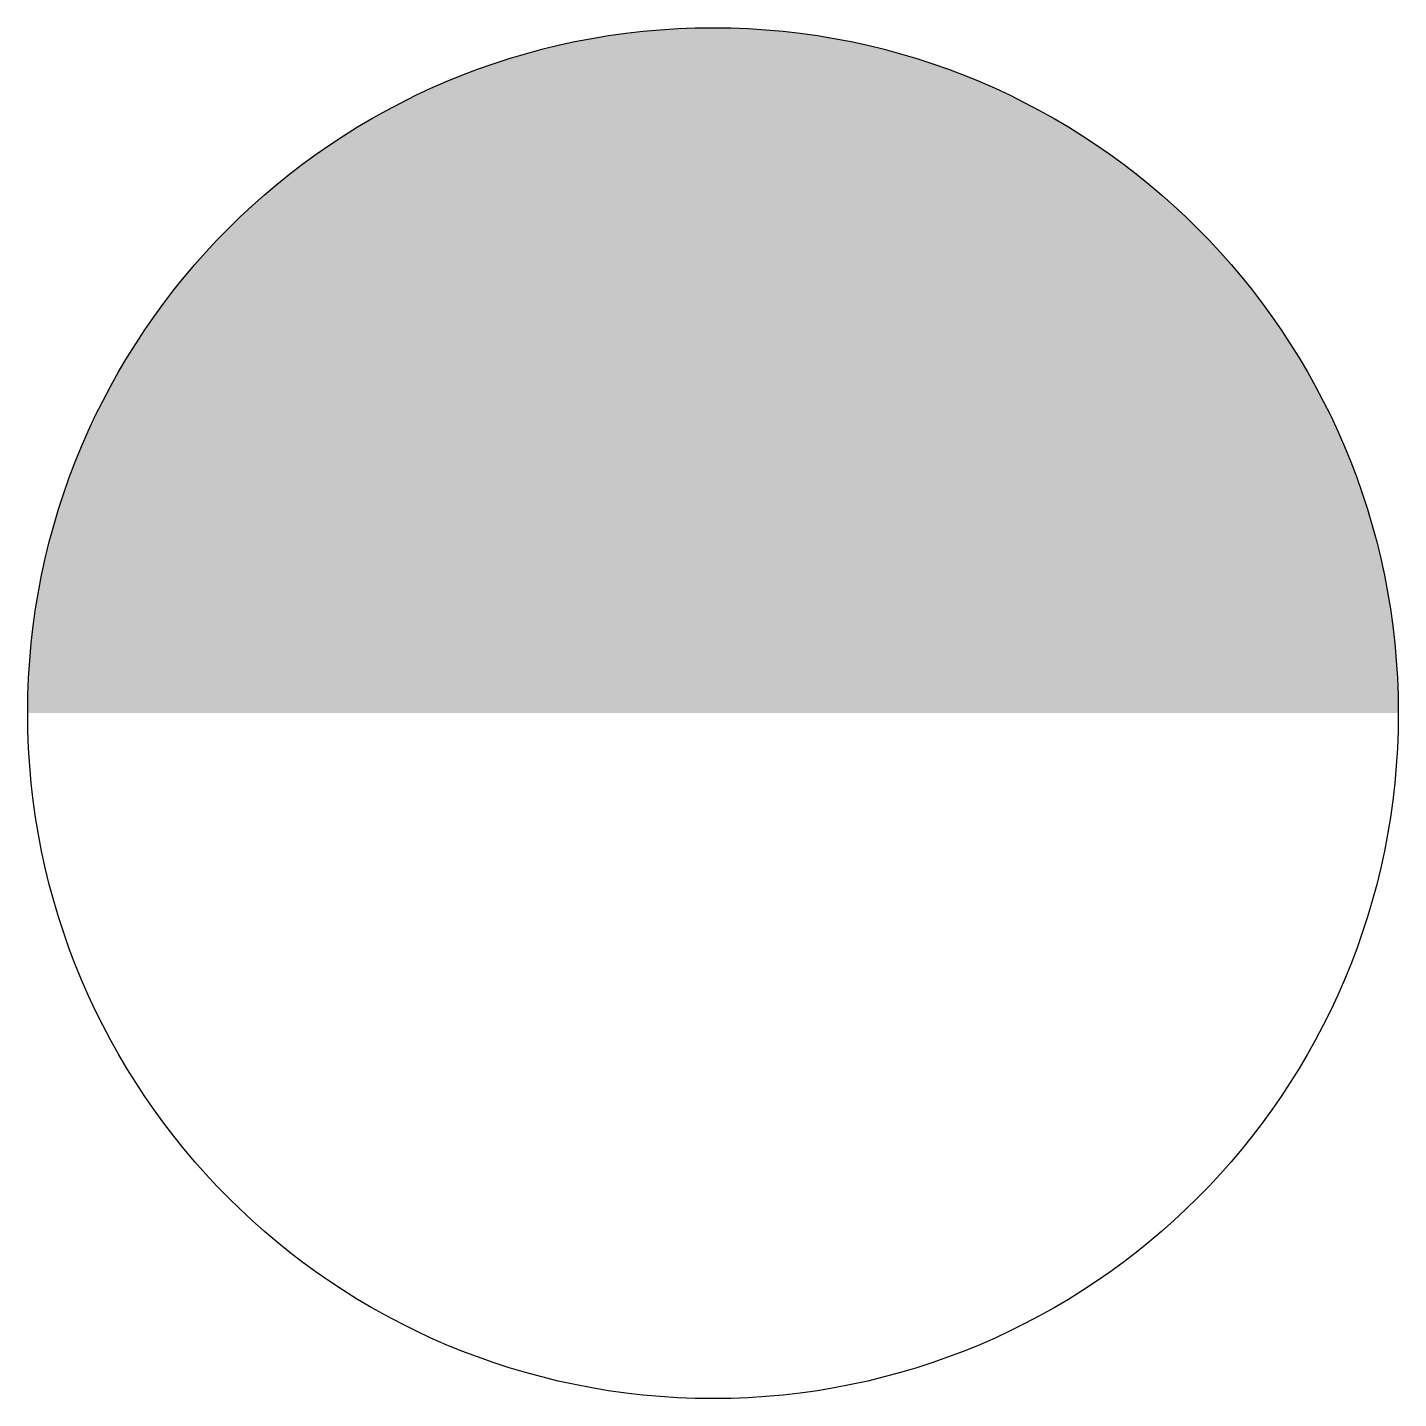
# Model space of a CAD drawing. Extents: x -2.54 to 2.54, y -2.53 to 2.54.
import ezdxf

# ---------------------------------------------------------------- set-up
doc = ezdxf.new("R2010")
doc.units = 0
doc.header["$LTSCALE"] = 10
doc.header["$MEASUREMENT"] = 0
doc.layers.get('0').update_dxf_attribs({"linetype": 'CONTINUOUS'})

msp = doc.modelspace()

# ---------------------------------------------------------------- linework, layer by layer
at = {"const_width": 2.535}
msp.add_lwpolyline([(1.2675, 0, 1), (-1.2675, 0, 1)], format="xyb", dxfattribs=at)
msp.add_circle((0, 0), 2.5339)

doc.saveas('drawing.dxf')
